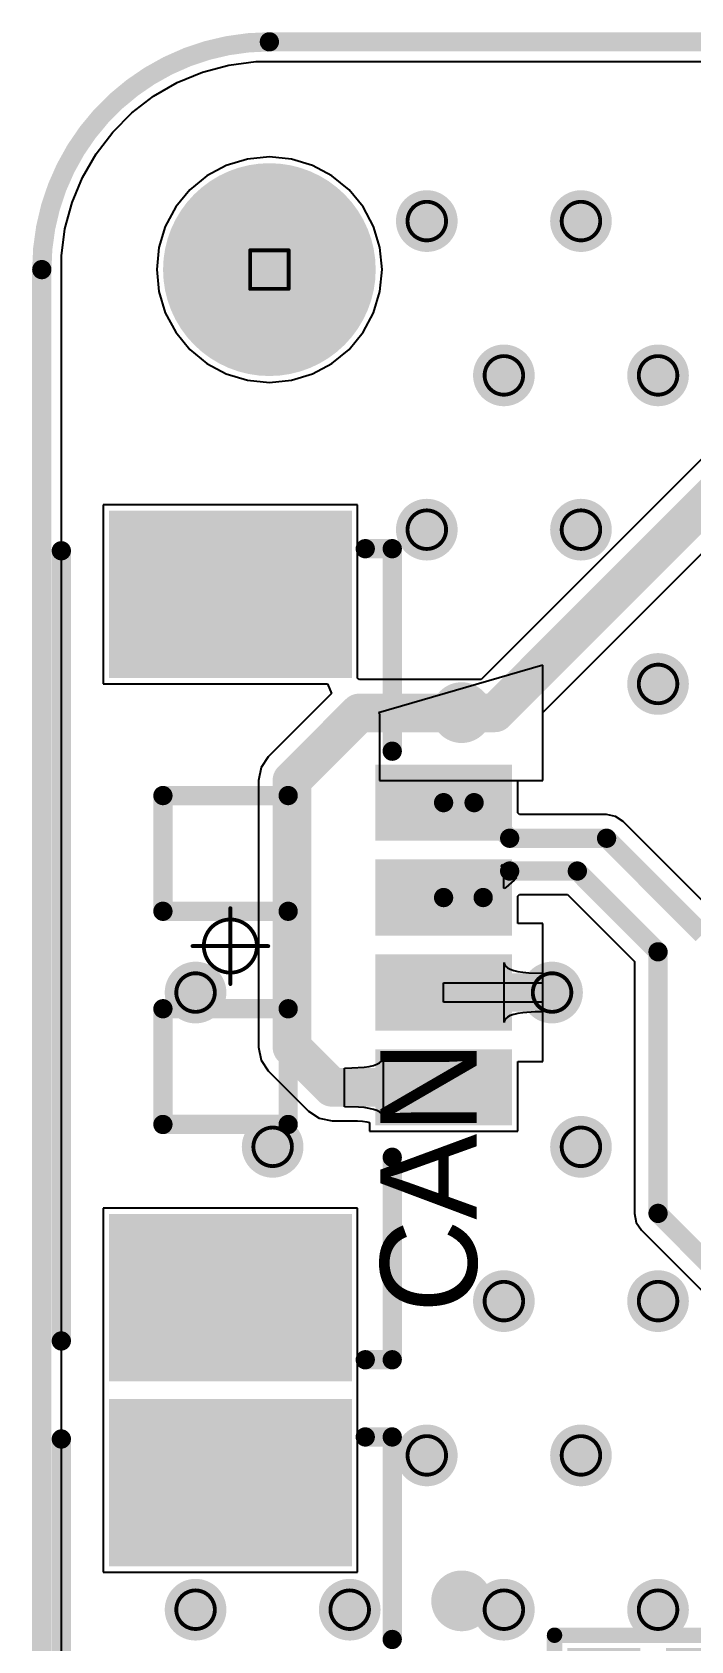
# Model space of a CAD drawing. Header units: millimetres. Extents: x -1.72 to 0.75, y -0.35 to 1.04.
# Drawn here: x -1.72 to -1.378, y 0.204 to 1.038 of the extents above; entities that cross this region are included whole.
import ezdxf

# ---------------------------------------------------------------- set-up
doc = ezdxf.new("R2010")
doc.units = ezdxf.units.MM
doc.header["$MEASUREMENT"] = 0
for name, color, linetype in [('BottomLayer', 5, 'Continuous'), ('BottomSolder', 6, 'Continuous'), ('DrillDrawing', 1, 'Continuous'), ('Mechanical1', 6, 'Continuous'), ('Mechanical15', 56, 'Continuous'), ('MultiLayer', 9, 'Continuous'), ('PadHoleLayer', 156, 'Continuous'), ('TopLayer', 1, 'Continuous'), ('TopOverlay', 2, 'Continuous'), ('TopPaste', 8, 'Continuous'), ('TopSolder', 216, 'Continuous'), ('ViaHoleLayer', 16, 'Continuous')]:
    doc.layers.add(name, color=color, linetype=linetype)

# ---------------------------------------------------------------- blocks, each defined once
blk = doc.blocks.new('MX_1_25_WS_4P_8')
at = {"layer": 'Mechanical15', "const_width": 0.00197}
for points in [[(0, -0.01969), (0, 0.01968)], [(0.01968, 0), (-0.01969, 0)]]:
    blk.add_lwpolyline(points, dxfattribs=at)
at = {"layer": 'Mechanical15'}
for points, const_width in [([(-0.00049, 0.01968, 1), (0.00049, 0.01968, 1)], 0.000984), ([(0.01378, 0, 1), (-0.01378, 0, 1)], 0.00197), ([(-0.02018, 0, 1), (-0.01919, 0, 1)], 0.000984), ([(-0.01427, 0, 1), (-0.01329, 0, 1)], 0.000984), ([(0.01329, 0, 1), (0.01427, 0, 1)], 0.000984), ([(0.01919, 0, 1), (0.02018, 0, 1)], 0.000984), ([(-0.00049, -0.01969, 1), (0.00049, -0.01969, 1)], 0.000984)]:
    blk.add_lwpolyline(points, format="xyb", close=True, dxfattribs=dict(at, const_width=const_width))
at = {"layer": 'TopLayer'}
for points in [[(-0.09011, 0.07916), (-0.05861, 0.07916), (-0.09011, 0.14215), (-0.05861, 0.14215)], [(-0.0409, 0.07916), (-0.0094, 0.07916), (-0.0409, 0.14215), (-0.0094, 0.14215)], [(0.00831, 0.07916), (0.03981, 0.07916), (0.00831, 0.14215), (0.03981, 0.14215)], [(0.05753, 0.07916), (0.08902, 0.07916), (0.05753, 0.14215), (0.08902, 0.14215)], [(-0.22173, 0.05906), (-0.22173, -0.05906), (-0.14299, 0.05906), (-0.14299, -0.05906)], [(0.14299, 0.05906), (0.14299, -0.05906), (0.22173, 0.05906), (0.22173, -0.05906)]]:
    blk.add_solid(points, dxfattribs=at)
at = {"layer": 'TopOverlay'}
for points, const_width in [([(-0.11316, 0.12, 1), (-0.12891, 0.12, 1)], 0.01575), ([(-0.13284, 0.12, 1), (-0.12497, 0.12, 1)], 0.00787), ([(-0.11709, 0.12, 1), (-0.10922, 0.12, 1)], 0.00787), ([(-0.20853, 0.084, 1), (-0.20353, 0.084, 1)], 0.005), ([(-0.20853, 0.084, 1), (-0.20353, 0.084, 1)], 0.005), ([(-0.10353, 0.084, 1), (-0.09853, 0.084, 1)], 0.005), ([(0.10701, 0.084, 1), (0.11201, 0.084, 1)], 0.005), ([(0.21201, 0.084, 1), (0.21701, 0.084, 1)], 0.005), ([(0.21201, 0.084, 1), (0.21701, 0.084, 1)], 0.005), ([(-0.20853, 0.07, 1), (-0.20353, 0.07, 1)], 0.005), ([(0.21201, 0.07, 1), (0.21701, 0.07, 1)], 0.005), ([(-0.08053, 0.03, 1), (-0.07553, 0.03, 1)], 0.005), ([(-0.08053, 0.03, 1), (-0.07553, 0.03, 1)], 0.005), ([(-0.02053, 0.03, 1), (-0.01553, 0.03, 1)], 0.005), ([(-0.02053, 0.03, 1), (-0.01553, 0.03, 1)], 0.005), ([(0.03001, 0.03, 1), (0.03501, 0.03, 1)], 0.005), ([(0.03001, 0.03, 1), (0.03501, 0.03, 1)], 0.005), ([(0.09001, 0.03, 1), (0.09501, 0.03, 1)], 0.005), ([(0.09001, 0.03, 1), (0.09501, 0.03, 1)], 0.005), ([(-0.08053, -0.035, 1), (-0.07553, -0.035, 1)], 0.005), ([(-0.08053, -0.035, 1), (-0.07553, -0.035, 1)], 0.005), ([(-0.02053, -0.035, 1), (-0.01553, -0.035, 1)], 0.005), ([(-0.02053, -0.035, 1), (-0.01553, -0.035, 1)], 0.005), ([(0.03001, -0.035, 1), (0.03501, -0.035, 1)], 0.005), ([(0.03001, -0.035, 1), (0.03501, -0.035, 1)], 0.005), ([(0.09001, -0.035, 1), (0.09501, -0.035, 1)], 0.005), ([(0.09001, -0.035, 1), (0.09501, -0.035, 1)], 0.005), ([(-0.20747, -0.08772, 1), (-0.20247, -0.08772, 1)], 0.005), ([(0.20226, -0.08772, 1), (0.20726, -0.08772, 1)], 0.005)]:
    blk.add_lwpolyline(points, format="xyb", close=True, dxfattribs=dict(at, const_width=const_width))
at = {"layer": 'TopOverlay', "const_width": 0.01}
for points in [[(-0.20603, 0.07), (-0.20603, 0.084)], [(-0.10103, 0.084), (-0.20603, 0.084)], [(0.21451, 0.084), (0.10951, 0.084)], [(0.21451, 0.07), (0.21451, 0.084)], [(-0.01803, 0.03), (-0.07803, 0.03)], [(-0.07803, -0.035), (-0.07803, 0.03)], [(-0.01803, -0.035), (-0.01803, 0.03)], [(0.03251, -0.035), (0.03251, 0.03)], [(0.09251, 0.03), (0.03251, 0.03)], [(0.09251, -0.035), (0.09251, 0.03)], [(-0.01803, -0.035), (-0.07803, -0.035)], [(0.09251, -0.035), (0.03251, -0.035)], [(0.20476, -0.08772), (-0.20497, -0.08772)]]:
    blk.add_lwpolyline(points, dxfattribs=at)
at = {"layer": 'TopPaste'}
for points in [[(-0.09011, 0.07916), (-0.05861, 0.07916), (-0.09011, 0.14215), (-0.05861, 0.14215)], [(-0.0409, 0.07916), (-0.0094, 0.07916), (-0.0409, 0.14215), (-0.0094, 0.14215)], [(0.00831, 0.07916), (0.03981, 0.07916), (0.00831, 0.14215), (0.03981, 0.14215)], [(0.05753, 0.07916), (0.08902, 0.07916), (0.05753, 0.14215), (0.08902, 0.14215)], [(-0.22173, 0.05906), (-0.22173, -0.05906), (-0.14299, 0.05906), (-0.14299, -0.05906)], [(0.14299, 0.05906), (0.14299, -0.05906), (0.22173, 0.05906), (0.22173, -0.05906)]]:
    blk.add_solid(points, dxfattribs=at)
at = {"layer": 'TopSolder'}
for points in [[(-0.09411, 0.07516), (-0.05461, 0.07516), (-0.09411, 0.14615), (-0.05461, 0.14615)], [(-0.0449, 0.07516), (-0.0054, 0.07516), (-0.0449, 0.14615), (-0.0054, 0.14615)], [(0.00431, 0.07516), (0.04381, 0.07516), (0.00431, 0.14615), (0.04381, 0.14615)], [(0.05353, 0.07516), (0.09302, 0.07516), (0.05353, 0.14615), (0.09302, 0.14615)], [(-0.22573, 0.06306), (-0.22573, -0.06306), (-0.13899, 0.06306), (-0.13899, -0.06306)], [(0.13899, 0.06306), (0.13899, -0.06306), (0.22573, 0.06306), (0.22573, -0.06306)]]:
    blk.add_solid(points, dxfattribs=at)
blk = doc.blocks.new('R_0603_L_14')
at = {"layer": 'Mechanical15', "const_width": 0.001}
for points in [[(0, 0.00787), (0, -0.00787)], [(0.00787, 0), (-0.00787, 0)]]:
    blk.add_lwpolyline(points, dxfattribs=at)
at = {"layer": 'Mechanical15'}
for points, const_width in [([(-0.00025, 0.00787, 1), (0.00025, 0.00787, 1)], 0.0005), ([(-0.00812, 0, 1), (-0.00762, 0, 1)], 0.0005), ([(0.005, 0, 1), (-0.005, 0, 1)], 0.001), ([(-0.00525, 0, 1), (-0.00475, 0, 1)], 0.0005), ([(0.00475, 0, 1), (0.00525, 0, 1)], 0.0005), ([(0.00762, 0, 1), (0.00812, 0, 1)], 0.0005), ([(-0.00025, -0.00787, 1), (0.00025, -0.00787, 1)], 0.0005)]:
    blk.add_lwpolyline(points, format="xyb", close=True, dxfattribs=dict(at, const_width=const_width))
at = {"layer": 'TopLayer'}
for points in [[(-0.04059, -0.015), (-0.01059, -0.015), (-0.04059, 0.015), (-0.01059, 0.015)], [(0.01059, -0.015), (0.04059, -0.015), (0.01059, 0.015), (0.04059, 0.015)]]:
    blk.add_solid(points, dxfattribs=at)
at = {"layer": 'TopOverlay', "const_width": 0.008}
for points in [[(-0.05118, 0.02559), (-0.05118, -0.02559)], [(0.05118, 0.02559), (-0.05118, 0.02559)], [(0.05118, 0.02559), (0.05118, -0.02559)], [(0.05118, -0.02559), (-0.05118, -0.02559)]]:
    blk.add_lwpolyline(points, dxfattribs=at)
at = {"layer": 'TopOverlay', "const_width": 0.004}
for points in [[(-0.05318, 0.02559, 1), (-0.04918, 0.02559, 1)], [(-0.05318, 0.02559, 1), (-0.04918, 0.02559, 1)], [(0.04918, 0.02559, 1), (0.05318, 0.02559, 1)], [(0.04918, 0.02559, 1), (0.05318, 0.02559, 1)], [(-0.05318, -0.02559, 1), (-0.04918, -0.02559, 1)], [(-0.05318, -0.02559, 1), (-0.04918, -0.02559, 1)], [(0.04918, -0.02559, 1), (0.05318, -0.02559, 1)], [(0.04918, -0.02559, 1), (0.05318, -0.02559, 1)]]:
    blk.add_lwpolyline(points, format="xyb", close=True, dxfattribs=at)
at = {"layer": 'TopPaste'}
for points in [[(-0.04059, -0.015), (-0.01059, -0.015), (-0.04059, 0.015), (-0.01059, 0.015)], [(0.01059, -0.015), (0.04059, -0.015), (0.01059, 0.015), (0.04059, 0.015)]]:
    blk.add_solid(points, dxfattribs=at)
at = {"layer": 'TopSolder'}
for points in [[(-0.04459, -0.019), (-0.00659, -0.019), (-0.04459, 0.019), (-0.00659, 0.019)], [(0.00659, -0.019), (0.04459, -0.019), (0.00659, 0.019), (0.04459, 0.019)]]:
    blk.add_solid(points, dxfattribs=at)
blk = doc.blocks.new('MX_1_25_WS_4P_24')
at = {"layer": 'Mechanical15', "const_width": 0.00197}
for points in [[(0, -0.01969), (0, 0.01969)], [(0.01969, 0), (-0.01969, 0)]]:
    blk.add_lwpolyline(points, dxfattribs=at)
at = {"layer": 'Mechanical15'}
for points, const_width in [([(-0.00049, 0.01969, 1), (0.00049, 0.01969, 1)], 0.000984), ([(0.01378, 0, 1), (-0.01378, 0, 1)], 0.00197), ([(-0.02018, 0, 1), (-0.01919, 0, 1)], 0.000984), ([(-0.01427, 0, 1), (-0.01329, 0, 1)], 0.000984), ([(0.01329, 0, 1), (0.01427, 0, 1)], 0.000984), ([(0.01919, 0, 1), (0.02018, 0, 1)], 0.000984), ([(-0.00049, -0.01969, 1), (0.00049, -0.01969, 1)], 0.000984)]:
    blk.add_lwpolyline(points, format="xyb", close=True, dxfattribs=dict(at, const_width=const_width))
at = {"layer": 'TopLayer'}
for points in [[(-0.09011, 0.07916), (-0.05861, 0.07916), (-0.09011, 0.14215), (-0.05861, 0.14215)], [(-0.0409, 0.07916), (-0.0094, 0.07916), (-0.0409, 0.14215), (-0.0094, 0.14215)], [(0.00832, 0.07916), (0.03981, 0.07916), (0.00832, 0.14215), (0.03981, 0.14215)], [(0.05753, 0.07916), (0.08902, 0.07916), (0.05753, 0.14215), (0.08902, 0.14215)], [(-0.22173, 0.05906), (-0.22173, -0.05906), (-0.14299, 0.05906), (-0.14299, -0.05906)], [(0.14299, 0.05906), (0.14299, -0.05906), (0.22173, 0.05906), (0.22173, -0.05906)]]:
    blk.add_solid(points, dxfattribs=at)
at = {"layer": 'TopOverlay'}
for points, const_width in [([(-0.11316, 0.12, 1), (-0.12891, 0.12, 1)], 0.01575), ([(-0.13284, 0.12, 1), (-0.12497, 0.12, 1)], 0.00787), ([(-0.11709, 0.12, 1), (-0.10922, 0.12, 1)], 0.00787), ([(-0.20853, 0.084, 1), (-0.20353, 0.084, 1)], 0.005), ([(-0.20853, 0.084, 1), (-0.20353, 0.084, 1)], 0.005), ([(-0.10353, 0.084, 1), (-0.09853, 0.084, 1)], 0.005), ([(0.10701, 0.084, 1), (0.11201, 0.084, 1)], 0.005), ([(0.21201, 0.084, 1), (0.21701, 0.084, 1)], 0.005), ([(0.21201, 0.084, 1), (0.21701, 0.084, 1)], 0.005), ([(-0.20853, 0.07, 1), (-0.20353, 0.07, 1)], 0.005), ([(0.21201, 0.07, 1), (0.21701, 0.07, 1)], 0.005), ([(-0.08053, 0.03, 1), (-0.07553, 0.03, 1)], 0.005), ([(-0.08053, 0.03, 1), (-0.07553, 0.03, 1)], 0.005), ([(-0.02053, 0.03, 1), (-0.01553, 0.03, 1)], 0.005), ([(-0.02053, 0.03, 1), (-0.01553, 0.03, 1)], 0.005), ([(0.03001, 0.03, 1), (0.03501, 0.03, 1)], 0.005), ([(0.03001, 0.03, 1), (0.03501, 0.03, 1)], 0.005), ([(0.09001, 0.03, 1), (0.09501, 0.03, 1)], 0.005), ([(0.09001, 0.03, 1), (0.09501, 0.03, 1)], 0.005), ([(-0.08053, -0.035, 1), (-0.07553, -0.035, 1)], 0.005), ([(-0.08053, -0.035, 1), (-0.07553, -0.035, 1)], 0.005), ([(-0.02053, -0.035, 1), (-0.01553, -0.035, 1)], 0.005), ([(-0.02053, -0.035, 1), (-0.01553, -0.035, 1)], 0.005), ([(0.03001, -0.035, 1), (0.03501, -0.035, 1)], 0.005), ([(0.03001, -0.035, 1), (0.03501, -0.035, 1)], 0.005), ([(0.09001, -0.035, 1), (0.09501, -0.035, 1)], 0.005), ([(0.09001, -0.035, 1), (0.09501, -0.035, 1)], 0.005), ([(-0.20747, -0.08772, 1), (-0.20247, -0.08772, 1)], 0.005), ([(0.20226, -0.08772, 1), (0.20726, -0.08772, 1)], 0.005)]:
    blk.add_lwpolyline(points, format="xyb", close=True, dxfattribs=dict(at, const_width=const_width))
at = {"layer": 'TopOverlay', "const_width": 0.01}
for points in [[(-0.20603, 0.07), (-0.20603, 0.084)], [(-0.10103, 0.084), (-0.20603, 0.084)], [(0.21451, 0.084), (0.10951, 0.084)], [(0.21451, 0.07), (0.21451, 0.084)], [(-0.01803, 0.03), (-0.07803, 0.03)], [(-0.07803, -0.035), (-0.07803, 0.03)], [(-0.01803, -0.035), (-0.01803, 0.03)], [(0.03251, -0.035), (0.03251, 0.03)], [(0.09251, 0.03), (0.03251, 0.03)], [(0.09251, -0.035), (0.09251, 0.03)], [(-0.01803, -0.035), (-0.07803, -0.035)], [(0.09251, -0.035), (0.03251, -0.035)], [(0.20476, -0.08772), (-0.20497, -0.08772)]]:
    blk.add_lwpolyline(points, dxfattribs=at)
at = {"layer": 'TopPaste'}
for points in [[(-0.09011, 0.07916), (-0.05861, 0.07916), (-0.09011, 0.14215), (-0.05861, 0.14215)], [(-0.0409, 0.07916), (-0.0094, 0.07916), (-0.0409, 0.14215), (-0.0094, 0.14215)], [(0.00832, 0.07916), (0.03981, 0.07916), (0.00832, 0.14215), (0.03981, 0.14215)], [(0.05753, 0.07916), (0.08902, 0.07916), (0.05753, 0.14215), (0.08902, 0.14215)], [(-0.22173, 0.05906), (-0.22173, -0.05906), (-0.14299, 0.05906), (-0.14299, -0.05906)], [(0.14299, 0.05906), (0.14299, -0.05906), (0.22173, 0.05906), (0.22173, -0.05906)]]:
    blk.add_solid(points, dxfattribs=at)
at = {"layer": 'TopSolder'}
for points in [[(-0.09411, 0.07516), (-0.05461, 0.07516), (-0.09411, 0.14615), (-0.05461, 0.14615)], [(-0.0449, 0.07516), (-0.0054, 0.07516), (-0.0449, 0.14615), (-0.0054, 0.14615)], [(0.00432, 0.07516), (0.04381, 0.07516), (0.00432, 0.14615), (0.04381, 0.14615)], [(0.05353, 0.07516), (0.09302, 0.07516), (0.05353, 0.14615), (0.09302, 0.14615)], [(-0.22573, 0.06306), (-0.22573, -0.06306), (-0.13899, 0.06306), (-0.13899, -0.06306)], [(0.13899, 0.06306), (0.13899, -0.06306), (0.22573, 0.06306), (0.22573, -0.06306)]]:
    blk.add_solid(points, dxfattribs=at)

msp = doc.modelspace()

# ---------------------------------------------------------------- linework, layer by layer
at = {"layer": 'BottomLayer'}
for p, q in [((-1.63146, 1.01725), (-1.61779, 1.02091)), ((-1.61779, 1.02091), (-1.60377, 1.02276)), ((-1.60377, 1.02276), (-0.25104, 1.02276)), ((-1.65678, 1.00476), (-1.64453, 1.01184)), ((-1.64453, 1.01184), (-1.63146, 1.01725)), ((-1.668, 0.99615), (-1.65678, 1.00476)), ((-1.678, 0.98615), (-1.668, 0.99615)), ((-1.68661, 0.97493), (-1.678, 0.98615)), ((-1.69369, 0.96267), (-1.68661, 0.97493)), ((-1.61907, 0.96885), (-1.62917, 0.96345)), ((-1.6081, 0.97218), (-1.61907, 0.96885)), ((-1.59669, 0.97331), (-1.6081, 0.97218)), ((-1.58529, 0.97218), (-1.59669, 0.97331)), ((-1.57432, 0.96885), (-1.58529, 0.97218)), ((-1.56421, 0.96345), (-1.57432, 0.96885)), ((-1.6991, 0.94961), (-1.69369, 0.96267)), ((-1.62917, 0.96345), (-1.63803, 0.95618)), ((-1.55535, 0.95618), (-1.56421, 0.96345)), ((-1.63803, 0.95618), (-1.6453, 0.94732)), ((-1.54808, 0.94732), (-1.55535, 0.95618)), ((-1.70276, 0.93594), (-1.6991, 0.94961)), ((-1.6453, 0.94732), (-1.65071, 0.93722)), ((-1.54268, 0.93722), (-1.54808, 0.94732)), ((-1.70461, 0.92192), (-1.70276, 0.93594)), ((-1.65071, 0.93722), (-1.65403, 0.92625)), ((-1.53935, 0.92625), (-1.54268, 0.93722)), ((-1.65403, 0.92625), (-1.65516, 0.91484)), ((-1.53823, 0.91484), (-1.53935, 0.92625)), ((-1.70461, 0.91484), (-1.70461, 0.92192)), ((-1.70461, -0.22689), (-1.70461, 0.91484)), ((-1.65516, 0.91484), (-1.65403, 0.90344)), ((-1.53935, 0.90344), (-1.53823, 0.91484)), ((-1.65403, 0.90344), (-1.65071, 0.89247)), ((-1.54268, 0.89247), (-1.53935, 0.90344)), ((-1.65071, 0.89247), (-1.6453, 0.88236)), ((-1.54808, 0.88236), (-1.54268, 0.89247)), ((-1.6453, 0.88236), (-1.63803, 0.8735)), ((-1.55535, 0.8735), (-1.54808, 0.88236)), ((-1.63803, 0.8735), (-1.62917, 0.86623)), ((-1.56421, 0.86623), (-1.55535, 0.8735)), ((-1.62917, 0.86623), (-1.61907, 0.86083)), ((-1.61907, 0.86083), (-1.6081, 0.8575)), ((-1.58529, 0.8575), (-1.57432, 0.86083)), ((-1.57432, 0.86083), (-1.56421, 0.86623)), ((-1.6081, 0.8575), (-1.59669, 0.85638)), ((-1.59669, 0.85638), (-1.58529, 0.8575))]:
    msp.add_line(p, q, dxfattribs=at)
for points, const_width in [([(-1.62228, 0.91484, 1), (-1.5711, 0.91484, 1)], 0.05118), ([(-1.521, 0.94, 1), (-1.509, 0.94, 1)], 0.012), ([(-1.441, 0.94, 1), (-1.429, 0.94, 1)], 0.012), ([(-1.481, 0.86, 1), (-1.469, 0.86, 1)], 0.012), ([(-1.401, 0.86, 1), (-1.389, 0.86, 1)], 0.012), ([(-1.521, 0.78, 1), (-1.509, 0.78, 1)], 0.012), ([(-1.441, 0.78, 1), (-1.429, 0.78, 1)], 0.012), ([(-1.401, 0.7, 1), (-1.389, 0.7, 1)], 0.012), ([(-1.641, 0.54, 1), (-1.629, 0.54, 1)], 0.012), ([(-1.456, 0.54, 1), (-1.444, 0.54, 1)], 0.012), ([(-1.601, 0.46, 1), (-1.589, 0.46, 1)], 0.012), ([(-1.441, 0.46, 1), (-1.429, 0.46, 1)], 0.012), ([(-1.481, 0.38, 1), (-1.469, 0.38, 1)], 0.012), ([(-1.401, 0.38, 1), (-1.389, 0.38, 1)], 0.012), ([(-1.521, 0.3, 1), (-1.509, 0.3, 1)], 0.012), ([(-1.441, 0.3, 1), (-1.429, 0.3, 1)], 0.012), ([(-1.641, 0.22, 1), (-1.629, 0.22, 1)], 0.012), ([(-1.561, 0.22, 1), (-1.549, 0.22, 1)], 0.012), ([(-1.481, 0.22, 1), (-1.469, 0.22, 1)], 0.012), ([(-1.401, 0.22, 1), (-1.389, 0.22, 1)], 0.012)]:
    msp.add_lwpolyline(points, format="xyb", close=True, dxfattribs=dict(at, const_width=const_width))
at = {"layer": 'BottomSolder'}
for points, const_width in [([(-1.62428, 0.91484, 1), (-1.5691, 0.91484, 1)], 0.05518), ([(-1.523, 0.94, 1), (-1.507, 0.94, 1)], 0.016), ([(-1.443, 0.94, 1), (-1.427, 0.94, 1)], 0.016), ([(-1.483, 0.86, 1), (-1.467, 0.86, 1)], 0.016), ([(-1.403, 0.86, 1), (-1.387, 0.86, 1)], 0.016), ([(-1.523, 0.78, 1), (-1.507, 0.78, 1)], 0.016), ([(-1.443, 0.78, 1), (-1.427, 0.78, 1)], 0.016), ([(-1.403, 0.7, 1), (-1.387, 0.7, 1)], 0.016), ([(-1.643, 0.54, 1), (-1.627, 0.54, 1)], 0.016), ([(-1.458, 0.54, 1), (-1.442, 0.54, 1)], 0.016), ([(-1.603, 0.46, 1), (-1.587, 0.46, 1)], 0.016), ([(-1.443, 0.46, 1), (-1.427, 0.46, 1)], 0.016), ([(-1.483, 0.38, 1), (-1.467, 0.38, 1)], 0.016), ([(-1.403, 0.38, 1), (-1.387, 0.38, 1)], 0.016), ([(-1.523, 0.3, 1), (-1.507, 0.3, 1)], 0.016), ([(-1.443, 0.3, 1), (-1.427, 0.3, 1)], 0.016), ([(-1.643, 0.22, 1), (-1.627, 0.22, 1)], 0.016), ([(-1.563, 0.22, 1), (-1.547, 0.22, 1)], 0.016), ([(-1.483, 0.22, 1), (-1.467, 0.22, 1)], 0.016), ([(-1.403, 0.22, 1), (-1.387, 0.22, 1)], 0.016)]:
    msp.add_lwpolyline(points, format="xyb", close=True, dxfattribs=dict(at, const_width=const_width))
at = {"layer": 'DrillDrawing', "const_width": 0.006}
msp.add_lwpolyline([(-1.7148, 0.91484, -0.414214), (-1.59669, 1.03295)], format="xyb", dxfattribs=at)
at = {"layer": 'DrillDrawing'}
for points, const_width in [([(-1.59669, 1.03295), (-0.25811, 1.03295)], 0.006), ([(-1.60669, 0.92484), (-1.58669, 0.92484)], 0.002), ([(-1.60669, 0.90484), (-1.60669, 0.92484)], 0.002), ([(-1.58669, 0.90484), (-1.58669, 0.92484)], 0.002), ([(-1.7148, -0.22689), (-1.7148, 0.91484)], 0.006), ([(-1.60669, 0.90484), (-1.58669, 0.90484)], 0.002)]:
    msp.add_lwpolyline(points, dxfattribs=dict(at, const_width=const_width))
for points, const_width in [([(-1.59819, 1.03295, 1), (-1.59519, 1.03295, 1)], 0.003), ([(-1.59819, 1.03295, 1), (-1.59519, 1.03295, 1)], 0.003), ([(-1.505, 0.94, 1), (-1.525, 0.94, 1)], 0.002), ([(-1.425, 0.94, 1), (-1.445, 0.94, 1)], 0.002), ([(-1.5255, 0.94, 1), (-1.5245, 0.94, 1)], 0.001), ([(-1.5055, 0.94, 1), (-1.5045, 0.94, 1)], 0.001), ([(-1.4455, 0.94, 1), (-1.4445, 0.94, 1)], 0.001), ([(-1.4255, 0.94, 1), (-1.4245, 0.94, 1)], 0.001), ([(-1.60719, 0.92484, 1), (-1.60619, 0.92484, 1)], 0.001), ([(-1.60719, 0.92484, 1), (-1.60619, 0.92484, 1)], 0.001), ([(-1.58719, 0.92484, 1), (-1.58619, 0.92484, 1)], 0.001), ([(-1.58719, 0.92484, 1), (-1.58619, 0.92484, 1)], 0.001), ([(-1.7163, 0.91484, 1), (-1.7133, 0.91484, 1)], 0.003), ([(-1.7163, 0.91484, 1), (-1.7133, 0.91484, 1)], 0.003), ([(-1.60719, 0.90484, 1), (-1.60619, 0.90484, 1)], 0.001), ([(-1.60719, 0.90484, 1), (-1.60619, 0.90484, 1)], 0.001), ([(-1.58719, 0.90484, 1), (-1.58619, 0.90484, 1)], 0.001), ([(-1.58719, 0.90484, 1), (-1.58619, 0.90484, 1)], 0.001), ([(-1.465, 0.86, 1), (-1.485, 0.86, 1)], 0.002), ([(-1.385, 0.86, 1), (-1.405, 0.86, 1)], 0.002), ([(-1.4855, 0.86, 1), (-1.4845, 0.86, 1)], 0.001), ([(-1.4655, 0.86, 1), (-1.4645, 0.86, 1)], 0.001), ([(-1.4055, 0.86, 1), (-1.4045, 0.86, 1)], 0.001), ([(-1.3855, 0.86, 1), (-1.3845, 0.86, 1)], 0.001), ([(-1.505, 0.78, 1), (-1.525, 0.78, 1)], 0.002), ([(-1.425, 0.78, 1), (-1.445, 0.78, 1)], 0.002), ([(-1.5255, 0.78, 1), (-1.5245, 0.78, 1)], 0.001), ([(-1.5055, 0.78, 1), (-1.5045, 0.78, 1)], 0.001), ([(-1.4455, 0.78, 1), (-1.4445, 0.78, 1)], 0.001), ([(-1.4255, 0.78, 1), (-1.4245, 0.78, 1)], 0.001), ([(-1.385, 0.7, 1), (-1.405, 0.7, 1)], 0.002), ([(-1.4055, 0.7, 1), (-1.4045, 0.7, 1)], 0.001), ([(-1.3855, 0.7, 1), (-1.3845, 0.7, 1)], 0.001), ([(-1.625, 0.54, 1), (-1.645, 0.54, 1)], 0.002), ([(-1.44, 0.54, 1), (-1.46, 0.54, 1)], 0.002), ([(-1.6455, 0.54, 1), (-1.6445, 0.54, 1)], 0.001), ([(-1.6255, 0.54, 1), (-1.6245, 0.54, 1)], 0.001), ([(-1.4605, 0.54, 1), (-1.4595, 0.54, 1)], 0.001), ([(-1.4405, 0.54, 1), (-1.4395, 0.54, 1)], 0.001), ([(-1.585, 0.46, 1), (-1.605, 0.46, 1)], 0.002), ([(-1.425, 0.46, 1), (-1.445, 0.46, 1)], 0.002), ([(-1.6055, 0.46, 1), (-1.6045, 0.46, 1)], 0.001), ([(-1.5855, 0.46, 1), (-1.5845, 0.46, 1)], 0.001), ([(-1.4455, 0.46, 1), (-1.4445, 0.46, 1)], 0.001), ([(-1.4255, 0.46, 1), (-1.4245, 0.46, 1)], 0.001), ([(-1.465, 0.38, 1), (-1.485, 0.38, 1)], 0.002), ([(-1.385, 0.38, 1), (-1.405, 0.38, 1)], 0.002), ([(-1.4855, 0.38, 1), (-1.4845, 0.38, 1)], 0.001), ([(-1.4655, 0.38, 1), (-1.4645, 0.38, 1)], 0.001), ([(-1.4055, 0.38, 1), (-1.4045, 0.38, 1)], 0.001), ([(-1.3855, 0.38, 1), (-1.3845, 0.38, 1)], 0.001), ([(-1.505, 0.3, 1), (-1.525, 0.3, 1)], 0.002), ([(-1.425, 0.3, 1), (-1.445, 0.3, 1)], 0.002), ([(-1.5255, 0.3, 1), (-1.5245, 0.3, 1)], 0.001), ([(-1.5055, 0.3, 1), (-1.5045, 0.3, 1)], 0.001), ([(-1.4455, 0.3, 1), (-1.4445, 0.3, 1)], 0.001), ([(-1.4255, 0.3, 1), (-1.4245, 0.3, 1)], 0.001), ([(-1.625, 0.22, 1), (-1.645, 0.22, 1)], 0.002), ([(-1.545, 0.22, 1), (-1.565, 0.22, 1)], 0.002), ([(-1.465, 0.22, 1), (-1.485, 0.22, 1)], 0.002), ([(-1.385, 0.22, 1), (-1.405, 0.22, 1)], 0.002), ([(-1.6455, 0.22, 1), (-1.6445, 0.22, 1)], 0.001), ([(-1.6255, 0.22, 1), (-1.6245, 0.22, 1)], 0.001), ([(-1.5655, 0.22, 1), (-1.5645, 0.22, 1)], 0.001), ([(-1.5455, 0.22, 1), (-1.5445, 0.22, 1)], 0.001), ([(-1.4855, 0.22, 1), (-1.4845, 0.22, 1)], 0.001), ([(-1.4655, 0.22, 1), (-1.4645, 0.22, 1)], 0.001), ([(-1.4055, 0.22, 1), (-1.4045, 0.22, 1)], 0.001), ([(-1.3855, 0.22, 1), (-1.3845, 0.22, 1)], 0.001)]:
    msp.add_lwpolyline(points, format="xyb", close=True, dxfattribs=dict(at, const_width=const_width))
at = {"layer": 'Mechanical1', "const_width": 0.01}
msp.add_lwpolyline([(-1.7148, 0.91484, -0.414214), (-1.59669, 1.03295)], format="xyb", dxfattribs=at)
for points in [[(-1.59669, 1.03295), (-0.25811, 1.03295)], [(-1.7148, -0.22689), (-1.7148, 0.91484)]]:
    msp.add_lwpolyline(points, dxfattribs=at)
at = {"layer": 'Mechanical1', "const_width": 0.005}
for points in [[(-1.59919, 1.03295, 1), (-1.59419, 1.03295, 1)], [(-1.59919, 1.03295, 1), (-1.59419, 1.03295, 1)], [(-1.7173, 0.91484, 1), (-1.7123, 0.91484, 1)], [(-1.7173, 0.91484, 1), (-1.7123, 0.91484, 1)]]:
    msp.add_lwpolyline(points, format="xyb", close=True, dxfattribs=at)
at = {"layer": 'MultiLayer'}
for points, const_width in [([(-1.62228, 0.91484, 1), (-1.5711, 0.91484, 1)], 0.05118), ([(-1.521, 0.94, 1), (-1.509, 0.94, 1)], 0.012), ([(-1.441, 0.94, 1), (-1.429, 0.94, 1)], 0.012), ([(-1.481, 0.86, 1), (-1.469, 0.86, 1)], 0.012), ([(-1.401, 0.86, 1), (-1.389, 0.86, 1)], 0.012), ([(-1.521, 0.78, 1), (-1.509, 0.78, 1)], 0.012), ([(-1.441, 0.78, 1), (-1.429, 0.78, 1)], 0.012), ([(-1.401, 0.7, 1), (-1.389, 0.7, 1)], 0.012), ([(-1.641, 0.54, 1), (-1.629, 0.54, 1)], 0.012), ([(-1.456, 0.54, 1), (-1.444, 0.54, 1)], 0.012), ([(-1.601, 0.46, 1), (-1.589, 0.46, 1)], 0.012), ([(-1.441, 0.46, 1), (-1.429, 0.46, 1)], 0.012), ([(-1.481, 0.38, 1), (-1.469, 0.38, 1)], 0.012), ([(-1.401, 0.38, 1), (-1.389, 0.38, 1)], 0.012), ([(-1.521, 0.3, 1), (-1.509, 0.3, 1)], 0.012), ([(-1.441, 0.3, 1), (-1.429, 0.3, 1)], 0.012), ([(-1.641, 0.22, 1), (-1.629, 0.22, 1)], 0.012), ([(-1.561, 0.22, 1), (-1.549, 0.22, 1)], 0.012), ([(-1.481, 0.22, 1), (-1.469, 0.22, 1)], 0.012), ([(-1.401, 0.22, 1), (-1.389, 0.22, 1)], 0.012)]:
    msp.add_lwpolyline(points, format="xyb", close=True, dxfattribs=dict(at, const_width=const_width))
at = {"layer": 'PadHoleLayer', "const_width": 0.04724}
msp.add_lwpolyline([(-1.62031, 0.91484, 1), (-1.57307, 0.91484, 1)], format="xyb", close=True, dxfattribs=at)
at = {"layer": 'TopLayer'}
for p, q in [((-1.63146, 1.01725), (-1.61779, 1.02091)), ((-1.61779, 1.02091), (-1.60377, 1.02276)), ((-1.60377, 1.02276), (-0.25104, 1.02276)), ((-1.65678, 1.00476), (-1.64453, 1.01184)), ((-1.64453, 1.01184), (-1.63146, 1.01725)), ((-1.668, 0.99615), (-1.65678, 1.00476)), ((-1.678, 0.98615), (-1.668, 0.99615)), ((-1.68661, 0.97493), (-1.678, 0.98615)), ((-1.69369, 0.96267), (-1.68661, 0.97493)), ((-1.61907, 0.96885), (-1.62917, 0.96345)), ((-1.6081, 0.97218), (-1.61907, 0.96885)), ((-1.59669, 0.97331), (-1.6081, 0.97218)), ((-1.58529, 0.97218), (-1.59669, 0.97331)), ((-1.57432, 0.96885), (-1.58529, 0.97218)), ((-1.56421, 0.96345), (-1.57432, 0.96885)), ((-1.6991, 0.94961), (-1.69369, 0.96267)), ((-1.62917, 0.96345), (-1.63803, 0.95618)), ((-1.55535, 0.95618), (-1.56421, 0.96345)), ((-1.63803, 0.95618), (-1.6453, 0.94732)), ((-1.54808, 0.94732), (-1.55535, 0.95618)), ((-1.70276, 0.93594), (-1.6991, 0.94961)), ((-1.6453, 0.94732), (-1.65071, 0.93722)), ((-1.54268, 0.93722), (-1.54808, 0.94732)), ((-1.70461, 0.92192), (-1.70276, 0.93594)), ((-1.65071, 0.93722), (-1.65403, 0.92625)), ((-1.53935, 0.92625), (-1.54268, 0.93722)), ((-1.65403, 0.92625), (-1.65516, 0.91484)), ((-1.53823, 0.91484), (-1.53935, 0.92625)), ((-1.70461, 0.91484), (-1.70461, 0.92192)), ((-1.70461, -0.22689), (-1.70461, 0.91484)), ((-1.65516, 0.91484), (-1.65403, 0.90344)), ((-1.53935, 0.90344), (-1.53823, 0.91484)), ((-1.65403, 0.90344), (-1.65071, 0.89247)), ((-1.54268, 0.89247), (-1.53935, 0.90344)), ((-1.65071, 0.89247), (-1.6453, 0.88236)), ((-1.54808, 0.88236), (-1.54268, 0.89247)), ((-1.6453, 0.88236), (-1.63803, 0.8735)), ((-1.55535, 0.8735), (-1.54808, 0.88236)), ((-1.63803, 0.8735), (-1.62917, 0.86623)), ((-1.56421, 0.86623), (-1.55535, 0.8735)), ((-1.62917, 0.86623), (-1.61907, 0.86083)), ((-1.61907, 0.86083), (-1.6081, 0.8575)), ((-1.58529, 0.8575), (-1.57432, 0.86083)), ((-1.57432, 0.86083), (-1.56421, 0.86623)), ((-1.6081, 0.8575), (-1.59669, 0.85638)), ((-1.59669, 0.85638), (-1.58529, 0.8575)), ((-1.37194, 0.81714), (-1.48675, 0.70233)), ((-1.55089, 0.79283), (-1.683, 0.79283)), ((-1.683, 0.79283), (-1.683, 0.70009)), ((-1.55089, 0.70306), (-1.55089, 0.79283)), ((-1.4548, 0.68526), (-1.355, 0.78506)), ((-1.4548, 0.70977), (-1.54, 0.685)), ((-1.4548, 0.65), (-1.4548, 0.70977)), ((-1.55, 0.70233), (-1.55089, 0.70306)), ((-1.48675, 0.70233), (-1.55, 0.70233)), ((-1.683, 0.70009), (-1.56649, 0.70009)), ((-1.56442, 0.69509), (-1.59726, 0.66226)), ((-1.56649, 0.70009), (-1.56442, 0.69509)), ((-1.54, 0.685), (-1.53947, 0.68447)), ((-1.53947, 0.68447), (-1.53947, 0.65)), ((-1.4548, 0.65), (-1.4548, 0.68526)), ((-1.59726, 0.66226), (-1.60101, 0.65663)), ((-1.60101, 0.65663), (-1.60233, 0.65)), ((-1.60233, 0.65), (-1.60233, 0.51165)), ((-1.53947, 0.65), (-1.4548, 0.65)), ((-1.4678, 0.6331), (-1.4678, 0.65)), ((-1.4678, 0.65), (-1.4548, 0.65)), ((-1.46693, 0.63224), (-1.4678, 0.6331)), ((-1.42171, 0.63224), (-1.46693, 0.63224)), ((-1.41703, 0.6313), (-1.42171, 0.63224)), ((-1.41306, 0.62865), (-1.41703, 0.6313)), ((-1.36329, 0.57889), (-1.41306, 0.62865)), ((-1.47623, 0.60547), (-1.47618, 0.60569)), ((-1.47621, 0.60529), (-1.47623, 0.60547)), ((-1.47611, 0.60514), (-1.47621, 0.60529)), ((-1.47618, 0.60569), (-1.47604, 0.60594)), ((-1.47593, 0.60503), (-1.47611, 0.60514)), ((-1.47604, 0.60594), (-1.47583, 0.60622)), ((-1.47567, 0.60494), (-1.47593, 0.60503)), ((-1.47583, 0.60622), (-1.47554, 0.60654)), ((-1.47533, 0.60489), (-1.47567, 0.60494)), ((-1.47554, 0.60654), (-1.46846, 0.59946)), ((-1.47492, 0.60488), (-1.47533, 0.60489)), ((-1.47504, 0.59425), (-1.47492, 0.60488)), ((-1.47497, 0.59406), (-1.47504, 0.59425)), ((-1.47478, 0.59402), (-1.47497, 0.59406)), ((-1.47445, 0.59415), (-1.47478, 0.59402)), ((-1.47399, 0.59443), (-1.47445, 0.59415)), ((-1.46972, 0.59823), (-1.47399, 0.59443)), ((-1.46846, 0.59946), (-1.46972, 0.59823)), ((-1.4678, 0.5899), (-1.46693, 0.59076)), ((-1.4678, 0.57578), (-1.4678, 0.5899)), ((-1.46693, 0.59076), (-1.44194, 0.59076)), ((-1.44194, 0.59076), (-1.40724, 0.55606)), ((-1.4548, 0.57578), (-1.4678, 0.57578)), ((-1.4548, 0.54504), (-1.4548, 0.57578)), ((-1.47492, 0.52441), (-1.47492, 0.55566)), ((-1.47492, 0.55566), (-1.47472, 0.5546)), ((-1.47472, 0.5546), (-1.47412, 0.55364)), ((-1.47412, 0.55364), (-1.47312, 0.55279)), ((-1.47312, 0.55279), (-1.47172, 0.55206)), ((-1.47172, 0.55206), (-1.46992, 0.55144)), ((-1.46992, 0.55144), (-1.46772, 0.55094)), ((-1.46772, 0.55094), (-1.46512, 0.55054)), ((-1.46512, 0.55054), (-1.46212, 0.55026)), ((-1.40724, 0.55606), (-1.40724, 0.42549)), ((-1.50629, 0.53504), (-1.50629, 0.54504)), ((-1.50629, 0.54504), (-1.4548, 0.54504)), ((-1.46212, 0.55026), (-1.45492, 0.55004)), ((-1.45492, 0.55004), (-1.45492, 0.53004)), ((-1.4548, 0.53504), (-1.50629, 0.53504)), ((-1.4548, 0.50429), (-1.4548, 0.53504)), ((-1.47412, 0.52643), (-1.47472, 0.52548)), ((-1.47312, 0.52728), (-1.47412, 0.52643)), ((-1.47172, 0.52801), (-1.47312, 0.52728)), ((-1.46992, 0.52863), (-1.47172, 0.52801)), ((-1.46772, 0.52914), (-1.46992, 0.52863)), ((-1.46512, 0.52953), (-1.46772, 0.52914)), ((-1.45872, 0.52998), (-1.46512, 0.52953)), ((-1.45492, 0.53004), (-1.45872, 0.52998)), ((-1.47472, 0.52548), (-1.47492, 0.52441)), ((-1.60233, 0.51165), (-1.60101, 0.50502)), ((-1.60101, 0.50502), (-1.59726, 0.49939)), ((-1.55767, 0.50082), (-1.55387, 0.50088)), ((-1.55767, 0.48082), (-1.55767, 0.50082)), ((-1.55387, 0.50088), (-1.54747, 0.50133)), ((-1.54747, 0.50133), (-1.54487, 0.50172)), ((-1.54487, 0.50172), (-1.54267, 0.50223)), ((-1.54267, 0.50223), (-1.54087, 0.50285)), ((-1.54087, 0.50285), (-1.53947, 0.50358)), ((-1.53947, 0.50358), (-1.53847, 0.50443)), ((-1.53847, 0.50443), (-1.53787, 0.50538)), ((-1.53787, 0.50538), (-1.53767, 0.50645)), ((-1.53767, 0.50645), (-1.53767, 0.4752)), ((-1.4678, 0.46808), (-1.4678, 0.50429)), ((-1.4678, 0.50429), (-1.4548, 0.50429)), ((-1.59726, 0.49939), (-1.57643, 0.47857)), ((-1.57643, 0.47857), (-1.57081, 0.47481)), ((-1.55047, 0.4806), (-1.55767, 0.48082)), ((-1.54747, 0.48032), (-1.55047, 0.4806)), ((-1.54487, 0.47992), (-1.54747, 0.48032)), ((-1.54267, 0.47942), (-1.54487, 0.47992)), ((-1.54087, 0.4788), (-1.54267, 0.47942)), ((-1.53947, 0.47807), (-1.54087, 0.4788)), ((-1.53847, 0.47722), (-1.53947, 0.47807)), ((-1.53787, 0.47627), (-1.53847, 0.47722)), ((-1.53767, 0.4752), (-1.53787, 0.47627)), ((-1.57081, 0.47481), (-1.56418, 0.47349)), ((-1.56418, 0.47349), (-1.55151, 0.47349)), ((-1.55151, 0.47349), (-1.55091, 0.47347)), ((-1.55091, 0.47347), (-1.54834, 0.47323)), ((-1.54834, 0.47323), (-1.5462, 0.47291)), ((-1.5462, 0.47291), (-1.54479, 0.47258)), ((-1.54479, 0.47258), (-1.54479, 0.46808)), ((-1.54479, 0.46808), (-1.53775, 0.46808)), ((-1.53775, 0.46808), (-1.53767, 0.46806)), ((-1.53767, 0.46806), (-1.53758, 0.46808)), ((-1.53758, 0.46808), (-1.4678, 0.46808)), ((-1.55089, 0.42811), (-1.683, 0.42811)), ((-1.683, 0.42811), (-1.683, 0.33727)), ((-1.55089, 0.33727), (-1.55089, 0.42811)), ((-1.40724, 0.42549), (-1.4063, 0.42081)), ((-1.4063, 0.42081), (-1.40365, 0.41684)), ((-1.40365, 0.41684), (-1.35316, 0.36635)), ((-1.683, 0.33727), (-1.683, 0.33227)), ((-1.55089, 0.33537), (-1.55089, 0.33727)), ((-1.55089, 0.33037), (-1.55089, 0.33537)), ((-1.683, 0.33227), (-1.683, 0.33037)), ((-1.683, 0.33037), (-1.683, 0.23953)), ((-1.55089, 0.23953), (-1.55089, 0.33037)), ((-1.683, 0.23953), (-1.55089, 0.23953))]:
    msp.add_line(p, q, dxfattribs=at)
for points, const_width in [([(-1.62228, 0.91484, 1), (-1.5711, 0.91484, 1)], 0.05118), ([(-1.521, 0.94, 1), (-1.509, 0.94, 1)], 0.012), ([(-1.441, 0.94, 1), (-1.429, 0.94, 1)], 0.012), ([(-1.481, 0.86, 1), (-1.469, 0.86, 1)], 0.012), ([(-1.401, 0.86, 1), (-1.389, 0.86, 1)], 0.012), ([(-1.521, 0.78, 1), (-1.509, 0.78, 1)], 0.012), ([(-1.441, 0.78, 1), (-1.429, 0.78, 1)], 0.012), ([(-1.401, 0.7, 1), (-1.389, 0.7, 1)], 0.012), ([(-1.555, 0.685, 1), (-1.545, 0.685, 1)], 0.01), ([(-1.555, 0.685, 1), (-1.545, 0.685, 1)], 0.01), ([(-1.48457, 0.685, 1), (-1.47457, 0.685, 1)], 0.01), ([(-1.48457, 0.685, 1), (-1.47457, 0.685, 1)], 0.01), ([(-1.59, 0.65, 1), (-1.58, 0.65, 1)], 0.01), ([(-1.59, 0.65, 1), (-1.58, 0.65, 1)], 0.01), ([(-1.50879, 0.63846, 1), (-1.50379, 0.63846, 1)], 0.005), ([(-1.49296, 0.63846, 1), (-1.48796, 0.63846, 1)], 0.005), ([(-1.49296, 0.63846, 1), (-1.48796, 0.63846, 1)], 0.005), ([(-1.4745, 0.62, 1), (-1.4695, 0.62, 1)], 0.005), ([(-1.4745, 0.62, 1), (-1.4695, 0.62, 1)], 0.005), ([(-1.42421, 0.62, 1), (-1.41921, 0.62, 1)], 0.005), ([(-1.42421, 0.62, 1), (-1.41921, 0.62, 1)], 0.005), ([(-1.4745, 0.603, 1), (-1.4695, 0.603, 1)], 0.005), ([(-1.4745, 0.603, 1), (-1.4695, 0.603, 1)], 0.005), ([(-1.43938, 0.603, 1), (-1.43438, 0.603, 1)], 0.005), ([(-1.43938, 0.603, 1), (-1.43438, 0.603, 1)], 0.005), ([(-1.50879, 0.58925, 1), (-1.50379, 0.58925, 1)], 0.005), ([(-1.48825, 0.58925, 1), (-1.48325, 0.58925, 1)], 0.005), ([(-1.48825, 0.58925, 1), (-1.48325, 0.58925, 1)], 0.005), ([(-1.3975, 0.56112, 1), (-1.3925, 0.56112, 1)], 0.005), ([(-1.3975, 0.56112, 1), (-1.3925, 0.56112, 1)], 0.005), ([(-1.641, 0.54, 1), (-1.629, 0.54, 1)], 0.012), ([(-1.456, 0.54, 1), (-1.444, 0.54, 1)], 0.012), ([(-1.51129, 0.54004, 1), (-1.50129, 0.54004, 1)], 0.01), ([(-1.45504, 0.54004, 1), (-1.44504, 0.54004, 1)], 0.01), ([(-1.45504, 0.54004, 1), (-1.44504, 0.54004, 1)], 0.01), ([(-1.455, 0.54, 1), (-1.445, 0.54, 1)], 0.01), ([(-1.59, 0.51165, 1), (-1.58, 0.51165, 1)], 0.01), ([(-1.59, 0.51165, 1), (-1.58, 0.51165, 1)], 0.01), ([(-1.56918, 0.49082, 1), (-1.55918, 0.49082, 1)], 0.01), ([(-1.56918, 0.49082, 1), (-1.55918, 0.49082, 1)], 0.01), ([(-1.51129, 0.49082, 1), (-1.50129, 0.49082, 1)], 0.01), ([(-1.601, 0.46, 1), (-1.589, 0.46, 1)], 0.012), ([(-1.441, 0.46, 1), (-1.429, 0.46, 1)], 0.012), ([(-1.3975, 0.42549, 1), (-1.3925, 0.42549, 1)], 0.005), ([(-1.3975, 0.42549, 1), (-1.3925, 0.42549, 1)], 0.005), ([(-1.481, 0.38, 1), (-1.469, 0.38, 1)], 0.012), ([(-1.401, 0.38, 1), (-1.389, 0.38, 1)], 0.012), ([(-1.521, 0.3, 1), (-1.509, 0.3, 1)], 0.012), ([(-1.441, 0.3, 1), (-1.429, 0.3, 1)], 0.012), ([(-1.641, 0.22, 1), (-1.629, 0.22, 1)], 0.012), ([(-1.561, 0.22, 1), (-1.549, 0.22, 1)], 0.012), ([(-1.481, 0.22, 1), (-1.469, 0.22, 1)], 0.012), ([(-1.401, 0.22, 1), (-1.389, 0.22, 1)], 0.012)]:
    msp.add_lwpolyline(points, format="xyb", close=True, dxfattribs=dict(at, const_width=const_width))
for points, const_width in [([(-1.47957, 0.685), (-1.35969, 0.80488)], 0.02), ([(-1.585, 0.65), (-1.55, 0.685)], 0.02), ([(-1.55, 0.685), (-1.47957, 0.685)], 0.02), ([(-1.585, 0.51165), (-1.585, 0.65)], 0.02), ([(-1.50629, 0.63846), (-1.49046, 0.63846)], 0.01), ([(-1.49046, 0.63846), (-1.472, 0.62)], 0.01), ([(-1.472, 0.62), (-1.42171, 0.62)], 0.01), ([(-1.42171, 0.62), (-1.37194, 0.57024)], 0.01), ([(-1.48575, 0.58925), (-1.472, 0.603)], 0.01), ([(-1.472, 0.603), (-1.43688, 0.603)], 0.01), ([(-1.43688, 0.603), (-1.395, 0.56112)], 0.01), ([(-1.50629, 0.58925), (-1.48575, 0.58925)], 0.01), ([(-1.395, 0.42549), (-1.395, 0.56112)], 0.01), ([(-1.50629, 0.54004), (-1.45004, 0.54004)], 0.02), ([(-1.45004, 0.54004), (-1.45, 0.54)], 0.02), ([(-1.585, 0.51165), (-1.56418, 0.49082)], 0.02), ([(-1.56418, 0.49082), (-1.50629, 0.49082)], 0.02), ([(-1.395, 0.42549), (-1.34451, 0.375)], 0.01)]:
    msp.add_lwpolyline(points, dxfattribs=dict(at, const_width=const_width))
at = {"layer": 'TopSolder'}
for points, const_width in [([(-1.62428, 0.91484, 1), (-1.5691, 0.91484, 1)], 0.05518), ([(-1.523, 0.94, 1), (-1.507, 0.94, 1)], 0.016), ([(-1.443, 0.94, 1), (-1.427, 0.94, 1)], 0.016), ([(-1.483, 0.86, 1), (-1.467, 0.86, 1)], 0.016), ([(-1.403, 0.86, 1), (-1.387, 0.86, 1)], 0.016), ([(-1.523, 0.78, 1), (-1.507, 0.78, 1)], 0.016), ([(-1.443, 0.78, 1), (-1.427, 0.78, 1)], 0.016), ([(-1.403, 0.7, 1), (-1.387, 0.7, 1)], 0.016), ([(-1.643, 0.54, 1), (-1.627, 0.54, 1)], 0.016), ([(-1.458, 0.54, 1), (-1.442, 0.54, 1)], 0.016), ([(-1.603, 0.46, 1), (-1.587, 0.46, 1)], 0.016), ([(-1.443, 0.46, 1), (-1.427, 0.46, 1)], 0.016), ([(-1.483, 0.38, 1), (-1.467, 0.38, 1)], 0.016), ([(-1.403, 0.38, 1), (-1.387, 0.38, 1)], 0.016), ([(-1.523, 0.3, 1), (-1.507, 0.3, 1)], 0.016), ([(-1.443, 0.3, 1), (-1.427, 0.3, 1)], 0.016), ([(-1.643, 0.22, 1), (-1.627, 0.22, 1)], 0.016), ([(-1.563, 0.22, 1), (-1.547, 0.22, 1)], 0.016), ([(-1.483, 0.22, 1), (-1.467, 0.22, 1)], 0.016), ([(-1.403, 0.22, 1), (-1.387, 0.22, 1)], 0.016)]:
    msp.add_lwpolyline(points, format="xyb", close=True, dxfattribs=dict(at, const_width=const_width))
at = {"layer": 'ViaHoleLayer', "const_width": 0.006}
for points in [[(-1.518, 0.94, 1), (-1.512, 0.94, 1)], [(-1.438, 0.94, 1), (-1.432, 0.94, 1)], [(-1.478, 0.86, 1), (-1.472, 0.86, 1)], [(-1.398, 0.86, 1), (-1.392, 0.86, 1)], [(-1.518, 0.78, 1), (-1.512, 0.78, 1)], [(-1.438, 0.78, 1), (-1.432, 0.78, 1)], [(-1.398, 0.7, 1), (-1.392, 0.7, 1)], [(-1.638, 0.54, 1), (-1.632, 0.54, 1)], [(-1.453, 0.54, 1), (-1.447, 0.54, 1)], [(-1.598, 0.46, 1), (-1.592, 0.46, 1)], [(-1.438, 0.46, 1), (-1.432, 0.46, 1)], [(-1.478, 0.38, 1), (-1.472, 0.38, 1)], [(-1.398, 0.38, 1), (-1.392, 0.38, 1)], [(-1.518, 0.3, 1), (-1.512, 0.3, 1)], [(-1.438, 0.3, 1), (-1.432, 0.3, 1)], [(-1.638, 0.22, 1), (-1.632, 0.22, 1)], [(-1.558, 0.22, 1), (-1.552, 0.22, 1)], [(-1.478, 0.22, 1), (-1.472, 0.22, 1)], [(-1.398, 0.22, 1), (-1.392, 0.22, 1)]]:
    msp.add_lwpolyline(points, format="xyb", close=True, dxfattribs=at)

# ---------------------------------------------------------------- block references
for name, p, rotation in [('MX_1_25_WS_4P_24', (-1.61694, 0.5641), 270), ('MX_1_25_WS_4P_8', (-1.61694, 0.10354), 270), ('R_0603_L_14', (-1.39754, 0.18117), 180)]:
    msp.add_blockref(name, p, dxfattribs=dict(rotation=rotation))

# ---------------------------------------------------------------- texts
at = {"layer": 'TopOverlay'}
msp.add_text('CAN', height=0.05, rotation=90, dxfattribs=at).set_placement((-1.48907, 0.37391))

doc.saveas('drawing.dxf')
